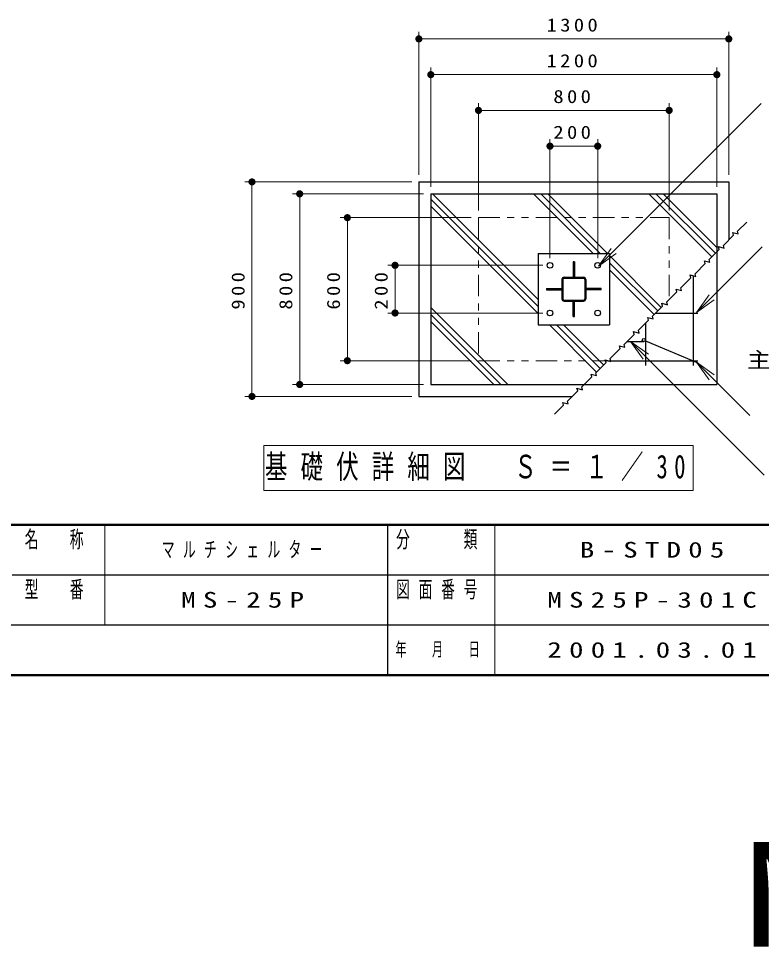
# Model space of a CAD drawing. Units: millimetres on the paper, scale 1:30. Extents: x -365 to 12, y -38 to 257.
# Drawn here: x -181.6 to -77.7, y -38.2 to 91.8 of the extents above; entities that cross this region are included whole.
import ezdxf

# ---------------------------------------------------------------- set-up
doc = ezdxf.new("R2010")
doc.units = ezdxf.units.MM
doc.linetypes.add('USER3', pattern=[8, 3, -1, 1, -1, 1, -1])
doc.layers.add('LY_1', color=7, linetype='Continuous', lineweight=25)
doc.layers.add('LY_2', color=7, linetype='Continuous', lineweight=13)
doc.styles.add('ＭＳ ゴシック', font='')
doc.styles.get('ＭＳ ゴシック').set_extended_font_data('MS Gothic')

# ---------------------------------------------------------------- blocks, each defined once
blk = doc.blocks.new('filled_dot')
at = {"color": 0, "linetype": 'Continuous', "lineweight": -2, "const_width": 1.25}
blk.add_lwpolyline([(-0.625, 0, 1), (0.625, 0, 1)], format="xyb", close=True, dxfattribs=at)
blk = doc.blocks.new('open_arrow')
at = {"color": 0, "linetype": 'Continuous', "lineweight": -2}
blk.add_lwpolyline([(7.5, 1.25), (0, 0), (7.5, -1.25)], dxfattribs=at)

msp = doc.modelspace()

# ---------------------------------------------------------------- linework, layer by layer
at = {"layer": 'LY_1', "lineweight": 13}
for p, q in [((-125.614, 69.963), (-125.614, 89.963)), ((-82.28, 69.963), (-82.28, 89.963)), ((-125.614, 88.963), (-82.28, 88.963)), ((-123.947, 68.297), (-123.947, 84.963)), ((-83.947, 68.297), (-83.947, 84.963)), ((-123.947, 83.963), (-83.947, 83.963)), ((-117.28, 64.963), (-117.28, 79.963)), ((-100.487, 57.17), (-77.737, 79.92)), ((-90.614, 64.963), (-90.614, 79.963)), ((-117.28, 78.963), (-90.614, 78.963)), ((-107.28, 58.297), (-107.28, 74.963)), ((-100.614, 58.297), (-100.614, 74.963)), ((-107.28, 73.963), (-100.614, 73.963)), ((-126.614, 68.963), (-149.947, 68.963)), ((-148.947, 38.963), (-148.947, 68.963)), ((-124.947, 67.297), (-143.28, 67.297)), ((-142.28, 40.63), (-142.28, 67.297)), ((-123.947, 66.54), (-108.947, 51.54)), ((-123.714, 67.297), (-108.947, 52.53)), ((-109.572, 67.297), (-101.239, 58.963)), ((-108.582, 67.297), (-100.249, 58.963)), ((-107.592, 67.297), (-99.259, 58.963)), ((-93.45, 67.297), (-84.644, 58.491)), ((-92.46, 67.297), (-84.149, 58.986)), ((-91.47, 67.297), (-83.947, 59.774)), ((-123.947, 65.55), (-108.947, 50.55)), ((-118.28, 63.963), (-136.614, 63.963)), ((-135.614, 43.963), (-135.614, 63.963)), ((-86.803, 50.7), (-77.629, 59.874)), ((-98.947, 58.652), (-91.715, 51.42)), ((-108.28, 57.297), (-129.947, 57.297)), ((-128.947, 50.63), (-128.947, 57.297)), ((-98.947, 57.662), (-92.21, 50.925)), ((-98.947, 56.672), (-92.705, 50.43)), ((-123.947, 51.408), (-113.169, 40.63)), ((-108.28, 50.63), (-129.947, 50.63)), ((-123.947, 50.418), (-114.159, 40.63)), ((-123.947, 49.428), (-115.149, 40.63)), ((-107.361, 48.963), (-100.766, 42.369)), ((-106.371, 48.963), (-100.271, 42.864)), ((-105.381, 48.963), (-99.776, 43.359)), ((-96.001, 46.63), (-77.317, 27.946)), ((-118.28, 43.963), (-136.614, 43.963)), ((-86.8, 43.762), (-79.317, 36.28)), ((-124.947, 40.63), (-143.28, 40.63)), ((-126.614, 38.963), (-149.947, 38.963)), ((-87.28, 32.113), (-147.28, 32.113)), ((-147.28, 32.113), (-147.28, 25.813)), ((-87.28, 25.813), (-87.28, 32.113)), ((-147.28, 25.813), (-87.28, 25.813))]:
    msp.add_line(p, q, dxfattribs=at)
at = {"layer": 'LY_1'}
for p, q in [((-125.614, 68.963), (-82.28, 68.963)), ((-125.614, 68.963), (-125.614, 38.963)), ((-82.28, 68.963), (-82.28, 60.854)), ((-123.947, 67.297), (-83.947, 67.297)), ((-123.947, 67.297), (-123.947, 40.63)), ((-83.947, 67.297), (-83.947, 40.63)), ((-108.947, 58.963), (-98.947, 58.963)), ((-108.947, 58.963), (-108.947, 48.963)), ((-98.947, 58.963), (-98.947, 48.963)), ((-103.847, 57.797), (-104.047, 57.797)), ((-104.047, 57.797), (-104.047, 55.63)), ((-103.847, 57.797), (-103.847, 55.63)), ((-103.847, 56.297), (-104.047, 56.297)), ((-105.614, 55.33), (-105.614, 52.597)), ((-105.464, 55.33), (-105.464, 52.597)), ((-105.314, 55.63), (-102.58, 55.63)), ((-105.314, 55.48), (-102.58, 55.48)), ((-102.43, 55.33), (-102.43, 52.597)), ((-102.28, 55.33), (-102.28, 52.597)), ((-87.28, 55.854), (-87.28, 43.297)), ((-107.78, 54.063), (-107.78, 53.863)), ((-107.78, 54.063), (-105.614, 54.063)), ((-107.78, 53.863), (-105.614, 53.863)), ((-106.28, 54.063), (-106.28, 53.863)), ((-100.114, 54.063), (-102.28, 54.063)), ((-100.114, 53.863), (-102.28, 53.863)), ((-101.614, 53.863), (-101.614, 54.063)), ((-100.114, 53.863), (-100.114, 54.063)), ((-105.314, 52.447), (-102.58, 52.447)), ((-105.314, 52.297), (-102.58, 52.297)), ((-104.047, 50.13), (-104.047, 52.297)), ((-103.847, 50.13), (-103.847, 52.297)), ((-104.047, 51.63), (-103.847, 51.63)), ((-104.047, 50.13), (-103.847, 50.13)), ((-92.504, 50.63), (-86.614, 50.63)), ((-108.947, 48.963), (-98.947, 48.963)), ((-93.947, 49.187), (-93.947, 43.297)), ((-93.947, 49.187), (-93.947, 46.847)), ((-96.504, 46.63), (-94.164, 46.63)), ((-93.947, 46.756), (-86.614, 43.684)), ((-99.171, 43.963), (-86.614, 43.963)), ((-123.947, 40.63), (-83.947, 40.63)), ((-125.614, 38.963), (-104.171, 38.963))]:
    msp.add_line(p, q, dxfattribs=at)
at = {"layer": 'LY_1', "linetype": 'USER3', "lineweight": 13}
for p, q in [((-117.28, 63.963), (-90.614, 63.963)), ((-117.28, 63.963), (-117.28, 43.963)), ((-90.614, 63.963), (-90.614, 52.521)), ((-117.28, 43.963), (-99.171, 43.963))]:
    msp.add_line(p, q, dxfattribs=at)
at = {"layer": 'LY_1'}
msp.add_lwpolyline([(-106.671, 36.463), (-105.388, 37.747), (-105.491, 38.133), (-104.719, 37.926), (-104.822, 38.312), (-103.408, 39.726), (-103.511, 40.113), (-102.739, 39.906), (-102.842, 40.292), (-101.428, 41.706), (-101.532, 42.093), (-100.759, 41.886), (-100.862, 42.272), (-99.448, 43.686), (-99.552, 44.073), (-98.779, 43.866), (-98.882, 44.252), (-97.468, 45.666), (-97.572, 46.053), (-96.799, 45.845), (-96.903, 46.232), (-95.488, 47.646), (-95.592, 48.032), (-94.819, 47.825), (-94.923, 48.212), (-93.508, 49.626), (-93.612, 50.012), (-92.839, 49.805), (-92.943, 50.192), (-91.529, 51.606), (-91.632, 51.992), (-90.859, 51.785), (-90.963, 52.172), (-89.549, 53.586), (-89.652, 53.972), (-88.879, 53.765), (-88.983, 54.151), (-87.569, 55.566), (-87.672, 55.952), (-86.9, 55.745), (-87.003, 56.131), (-85.589, 57.546), (-85.692, 57.932), (-84.92, 57.725), (-85.023, 58.111), (-83.609, 59.525), (-83.712, 59.912), (-82.94, 59.705), (-83.043, 60.091), (-81.629, 61.505), (-81.733, 61.892), (-80.96, 61.685), (-81.063, 62.071), (-79.78, 63.354)], dxfattribs=at)
for centre, radius in [((-107.28, 57.297), 0.4), ((-100.614, 57.297), 0.4), ((-107.28, 50.63), 0.4), ((-100.614, 50.63), 0.4), ((-94.164, 46.847), 0.217)]:
    msp.add_circle(centre, radius, dxfattribs=at)
for centre, radius, start, end in [((-105.314, 55.33), 0.3, 90, 180), ((-105.314, 55.33), 0.15, 90, 180), ((-102.58, 55.33), 0.3, 0, 90), ((-102.58, 55.33), 0.15, 0, 90), ((-105.314, 52.597), 0.3, 179.99999, 270), ((-105.314, 52.597), 0.15, 179.99999, 270), ((-102.58, 52.597), 0.3, 270, 0), ((-102.58, 52.597), 0.15, 270, 0)]:
    msp.add_arc(centre, radius, start, end, dxfattribs=at)
at = {"layer": 'LY_2', "lineweight": 50}
for p, q in [((-365, 21), (0, 21)), ((-365, 0), (0, 0))]:
    msp.add_line(p, q, dxfattribs=at)
at = {"layer": 'LY_2'}
for p, q in [((-169.5, 21), (-169.5, 7)), ((-115, 21), (-115, 0))]:
    msp.add_line(p, q, dxfattribs=at)
at = {"layer": 'LY_2', "color": 211, "lineweight": 25}
for p, q in [((-130, 21), (-130, 0)), ((-182.5, 14), (-70, 14)), ((-237.5, 7), (0, 7))]:
    msp.add_line(p, q, dxfattribs=at)

# ---------------------------------------------------------------- block references
at = {"layer": 'LY_1', "lineweight": 13, "xscale": 0.4, "yscale": 0.4}
for p in [(-125.614, 88.963), (-123.947, 83.963), (-117.28, 78.963), (-107.28, 73.963)]:
    msp.add_blockref('filled_dot', p, dxfattribs=at)
for name, p, rotation in [('filled_dot', (-82.28, 88.963), 180), ('filled_dot', (-83.947, 83.963), 180), ('filled_dot', (-90.614, 78.963), 180), ('filled_dot', (-100.614, 73.963), 180), ('filled_dot', (-148.947, 68.963), 270), ('filled_dot', (-142.28, 67.297), 270), ('filled_dot', (-135.614, 63.963), 270), ('open_arrow', (-100.487, 57.17), 45), ('filled_dot', (-128.947, 57.297), 270), ('open_arrow', (-86.803, 50.7), 45), ('filled_dot', (-128.947, 50.63), 90), ('open_arrow', (-96.001, 46.63), 315), ('filled_dot', (-135.614, 43.963), 90), ('open_arrow', (-86.8, 43.762), 315), ('filled_dot', (-142.28, 40.63), 90), ('filled_dot', (-148.947, 38.963), 90)]:
    msp.add_blockref(name, p, dxfattribs=dict(at, rotation=rotation))

# ---------------------------------------------------------------- texts
at = {"layer": 'LY_1', "style": 'ＭＳ ゴシック'}
for s, insert, char_height, attachment_point in [('\\T1.33;\\W1.15;1300', (-103.947, 89.963), 1.833, 8), ('\\T1.33;\\W1.15;1200', (-103.947, 84.963), 1.833, 8), ('\\T1.33;\\W1.15;800', (-103.947, 79.963), 1.833, 8), ('\\T1.33;\\W1.15;200', (-103.947, 74.963), 1.833, 8), ('\\T1.5;\\W1.1;主筋:10-D13\\~@220(タテ)', (-79.714, 43.78), 2.199, 4), ('\\T1.58;\\W0.7;基礎伏詳細図\u3000Ｓ＝１／30', (-117.28, 28.963), 3.299, 5), ('\\T1.64;\\W0.6;マルチシェルター', (-149.75, 17.5), 2.199, 5), ('\\T1.5;\\W1.35;B-STD05', (-92.5, 17.5), 2.199, 5), ('\\T1.5;\\W1.35;MS-25P', (-149.75, 10.5), 2.199, 5), ('\\T1.5;\\W1.35;MS25P-301C', (-92.5, 10.5), 2.199, 5), ('\\T1.5;\\W1.35;2001.03.01', (-92.5, 3.5), 2.199, 5), ('\\T1.5;\\W1.35;NCA3G', (-30, -23.333), 14.66, 2)]:
    msp.add_mtext(s, dxfattribs=dict(at, insert=insert, char_height=char_height, attachment_point=attachment_point))
at = {"layer": 'LY_1', "char_height": 1.833, "attachment_point": 8, "rotation": 90, "style": 'ＭＳ ゴシック'}
for s, insert in [('\\T1.33;\\W1.15;900', (-149.947, 53.963)), ('\\T1.33;\\W1.15;800', (-143.28, 53.963)), ('\\T1.33;\\W1.15;600', (-136.614, 53.963)), ('\\T1.33;\\W1.15;200', (-129.947, 53.963))]:
    msp.add_mtext(s, dxfattribs=dict(at, insert=insert))
at = {"layer": 'LY_2', "color": 4, "style": 'ＭＳ ゴシック'}
for s, insert, char_height, attachment_point in [('\\T1.64;\\W0.6;名\u3000称', (-176, 20.167), 2.346, 2), ('\\T1.64;\\W0.6;分\u3000\u3000類', (-122.5, 20.167), 2.346, 2), ('\\T1.64;\\W0.6;型\u3000番', (-176, 13.167), 2.346, 2), ('\\T1.64;\\W0.6;図面番号', (-122.5, 13.167), 2.346, 2), ('\\T1.64;\\W0.6;年\u3000月\u3000日', (-122.5, 3.5), 1.906, 5)]:
    msp.add_mtext(s, dxfattribs=dict(at, insert=insert, char_height=char_height, attachment_point=attachment_point))

doc.saveas('drawing.dxf')
